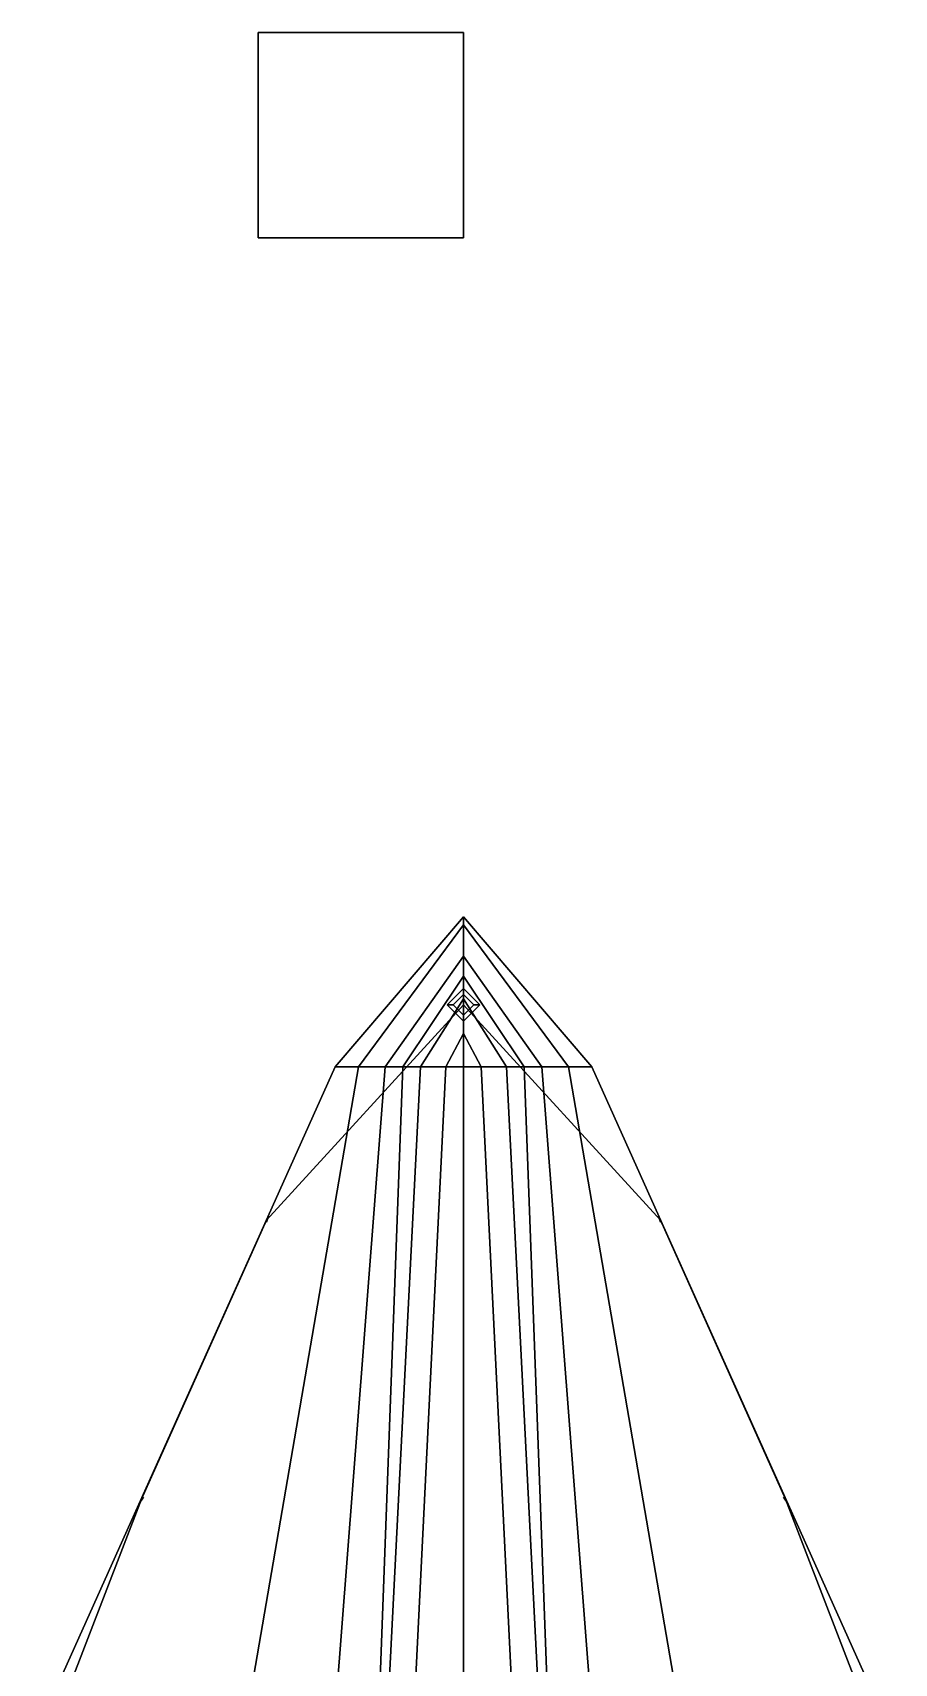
# Model space of a CAD drawing. Header units: millimetres. Extents: x -3.7 to 3.7, y -34 to 38.
# Drawn here: x -2.1 to 2.1, y 30.05 to 38 of the extents above; entities that cross this region are included whole.
import ezdxf

# ---------------------------------------------------------------- set-up
doc = ezdxf.new("R2010")
doc.units = ezdxf.units.MM
doc.layers.add('railings', color=3, linetype='Continuous')

msp = doc.modelspace()

# ---------------------------------------------------------------- linework, layer by layer
for points in [[(0, 38, -2), (-1, 38, -2), (-1, 37, -2), (0, 37, -2)], [(0, 37, -2), (-1, 37, -2), (-1, 38, -2), (0, 38, -2)], [(0, 33.69, 4.37), (0, 33.65, 4.0972), (-0.5116, 32.9585, 4.0972), (-0.6247, 32.9585, 4.37)], [(0, 33.69, 4.37), (0, 33.69, 4.37), (-0.6247, 32.9585, 4.37), (0.6247, 32.9585, 4.37)], [(0, 33.65, 4.0972), (0, 33.497, 3.3272), (-0.3823, 32.9585, 3.3272), (-0.5116, 32.9585, 4.0972)], [(0.6247, 32.9585, 4.37), (0.5116, 32.9585, 4.0972), (0, 33.65, 4.0972), (0, 33.69, 4.37)], [(0.5116, 32.9585, 4.0972), (0.3823, 32.9585, 3.3272), (0, 33.497, 3.3272), (0, 33.65, 4.0972)], [(0, 33.497, 3.3272), (0, 33.4, 2.7779), (-0.2962, 32.9585, 2.7779), (-0.3823, 32.9585, 3.3272)], [(0.3823, 32.9585, 3.3272), (0.2962, 32.9585, 2.7779), (0, 33.4, 2.7779), (0, 33.497, 3.3272)], [(0, 33.4, 2.7779), (0, 33.29, 2.1533), (-0.21, 32.9585, 2.1533), (-0.2962, 32.9585, 2.7779)], [(0.2962, 32.9585, 2.7779), (0.21, 32.9585, 2.1533), (0, 33.29, 2.1533), (0, 33.4, 2.7779)], [(0, 33.34, 4.37), (-0.08, 33.26, 4.37), (-0.05, 33.26, 8.14), (0, 33.31, 8.14)], [(0.08, 33.26, 4.37), (0, 33.34, 4.37), (0, 33.31, 8.14), (0.05, 33.26, 8.14)], [(0, 33.29, 2.1533), (0, 33.12, 1.1032), (-0.0862, 32.9585, 1.1032), (-0.21, 32.9585, 2.1533)], [(-0.08, 33.26, 4.37), (0, 33.18, 4.37), (0, 33.21, 8.14), (-0.05, 33.26, 8.14)], [(0.05, 33.26, 8.14), (0, 33.31, 8.14), (-0.05, 33.26, 8.14), (0, 33.21, 8.14)], [(0.21, 32.9585, 2.1533), (0.0862, 32.9585, 1.1032), (0, 33.12, 1.1032), (0, 33.29, 2.1533)], [(0, 33.18, 4.37), (0.08, 33.26, 4.37), (0.05, 33.26, 8.14), (0, 33.21, 8.14)], [(0, 33.12, 1.1032), (0, 32.9585, -0.0115), (0, 32.9585, -0.0115), (-0.0862, 32.9585, 1.1032)], [(0.0862, 32.9585, 1.1032), (0, 32.9585, -0.0115), (0, 32.9585, -0.0115), (0, 33.12, 1.1032)], [(-0.6247, 32.9585, 4.37), (-0.5116, 32.9585, 4.0972), (-1.0393, 29.8885, 0.9591), (-2.0032, 29.8885, 4.26)], [(0.6247, 32.9585, 4.37), (-0.6247, 32.9585, 4.37), (-2.0032, 29.8885, 4.26), (2.0032, 29.8885, 4.26)], [(-0.5116, 32.9585, 4.0972), (-0.3823, 32.9585, 3.3272), (-0.6193, 29.8885, -0.7857), (-1.0393, 29.8885, 0.9591)], [(-0.3823, 32.9585, 3.3272), (-0.2962, 32.9585, 2.7779), (-0.4093, 29.8885, -1.4534), (-0.6193, 29.8885, -0.7857)], [(-0.2962, 32.9585, 2.7779), (-0.21, 32.9585, 2.1533), (-0.3662, 29.8885, -1.6203), (-0.4093, 29.8885, -1.4534)], [(-0.21, 32.9585, 2.1533), (-0.0862, 32.9585, 1.1032), (-0.2369, 29.8885, -1.895), (-0.3662, 29.8885, -1.6203)], [(-0.0862, 32.9585, 1.1032), (0, 32.9585, -0.0115), (0, 29.8885, -2.315), (-0.2369, 29.8885, -1.895)], [(0.2369, 29.8885, -1.895), (0, 29.8885, -2.315), (0, 32.9585, -0.0115), (0.0862, 32.9585, 1.1032)], [(0.3662, 29.8885, -1.6203), (0.2369, 29.8885, -1.895), (0.0862, 32.9585, 1.1032), (0.21, 32.9585, 2.1533)], [(0.4093, 29.8885, -1.4534), (0.3662, 29.8885, -1.6203), (0.21, 32.9585, 2.1533), (0.2962, 32.9585, 2.7779)], [(0.6193, 29.8885, -0.7857), (0.4093, 29.8885, -1.4534), (0.2962, 32.9585, 2.7779), (0.3823, 32.9585, 3.3272)], [(1.0393, 29.8885, 0.9591), (0.6193, 29.8885, -0.7857), (0.3823, 32.9585, 3.3272), (0.5116, 32.9585, 4.0972)], [(2.0032, 29.8885, 4.26), (1.0393, 29.8885, 0.9591), (0.5116, 32.9585, 4.0972), (0.6247, 32.9585, 4.37)]]:
    msp.add_3dface(points)
at = {"layer": 'railings'}
for points in [[(0, 33.26, 5.36), (-0.96, 32.21, 5.29), (-0.96, 32.21, 5.32), (0, 33.26, 5.4)], [(0, 33.26, 5.4), (-0.96, 32.21, 5.32), (-0.96, 32.21, 5.29), (0, 33.26, 5.36)], [(0, 33.26, 4.91), (-0.96, 32.21, 4.83), (-0.96, 32.21, 4.8), (0, 33.26, 4.87)], [(0, 33.26, 4.87), (-0.96, 32.21, 4.8), (-0.96, 32.21, 4.83), (0, 33.26, 4.91)], [(0, 33.26, 4.87), (0.96, 32.21, 4.8), (0.96, 32.21, 4.83), (0, 33.26, 4.91)], [(0, 33.26, 4.91), (0.96, 32.21, 4.83), (0.96, 32.21, 4.8), (0, 33.26, 4.87)], [(0, 33.26, 5.4), (0.96, 32.21, 5.32), (0.96, 32.21, 5.29), (0, 33.26, 5.36)], [(0, 33.26, 5.36), (0.96, 32.21, 5.29), (0.96, 32.21, 5.32), (0, 33.26, 5.4)], [(-0.96, 32.21, 5.29), (-1.57, 30.85, 5.27), (-1.57, 30.85, 5.3), (-0.96, 32.21, 5.32)], [(-0.96, 32.21, 5.32), (-1.57, 30.85, 5.3), (-1.57, 30.85, 5.27), (-0.96, 32.21, 5.29)], [(-0.96, 32.21, 4.83), (-1.57, 30.85, 4.81), (-1.57, 30.85, 4.78), (-0.96, 32.21, 4.8)], [(-0.96, 32.21, 4.8), (-1.57, 30.85, 4.78), (-1.57, 30.85, 4.81), (-0.96, 32.21, 4.83)], [(-0.96, 32.2, 5.29), (-0.96, 32.2, 4.34), (-0.95, 32.23, 4.34), (-0.95, 32.23, 5.29)], [(-0.95, 32.23, 5.29), (-0.95, 32.23, 4.34), (-0.96, 32.2, 4.34), (-0.96, 32.2, 5.29)], [(0.96, 32.2, 5.29), (0.96, 32.2, 4.34), (0.95, 32.23, 4.34), (0.95, 32.23, 5.29)], [(0.95, 32.23, 5.29), (0.95, 32.23, 4.34), (0.96, 32.2, 4.34), (0.96, 32.2, 5.29)], [(0.96, 32.21, 4.8), (1.57, 30.85, 4.78), (1.57, 30.85, 4.81), (0.96, 32.21, 4.83)], [(0.96, 32.21, 4.83), (1.57, 30.85, 4.81), (1.57, 30.85, 4.78), (0.96, 32.21, 4.8)], [(0.96, 32.21, 5.32), (1.57, 30.85, 5.3), (1.57, 30.85, 5.27), (0.96, 32.21, 5.29)], [(0.96, 32.21, 5.29), (1.57, 30.85, 5.27), (1.57, 30.85, 5.3), (0.96, 32.21, 5.32)], [(-1.57, 30.85, 5.27), (-2.1, 29.47, 5.26), (-2.1, 29.47, 5.29), (-1.57, 30.85, 5.3)], [(-1.57, 30.85, 5.3), (-2.1, 29.47, 5.29), (-2.1, 29.47, 5.26), (-1.57, 30.85, 5.27)], [(-1.57, 30.85, 4.81), (-2.1, 29.47, 4.8), (-2.1, 29.47, 4.77), (-1.57, 30.85, 4.78)], [(-1.57, 30.85, 4.78), (-2.1, 29.47, 4.77), (-2.1, 29.47, 4.8), (-1.57, 30.85, 4.81)], [(-1.58, 30.83, 5.27), (-1.58, 30.83, 4.29), (-1.56, 30.86, 4.29), (-1.56, 30.86, 5.27)], [(-1.56, 30.86, 5.27), (-1.56, 30.86, 4.29), (-1.58, 30.83, 4.29), (-1.58, 30.83, 5.27)], [(1.56, 30.86, 5.27), (1.56, 30.86, 4.29), (1.58, 30.83, 4.29), (1.58, 30.83, 5.27)], [(1.58, 30.83, 5.27), (1.58, 30.83, 4.29), (1.56, 30.86, 4.29), (1.56, 30.86, 5.27)], [(1.57, 30.85, 4.78), (2.1, 29.47, 4.77), (2.1, 29.47, 4.8), (1.57, 30.85, 4.81)], [(1.57, 30.85, 4.81), (2.1, 29.47, 4.8), (2.1, 29.47, 4.77), (1.57, 30.85, 4.78)], [(1.57, 30.85, 5.3), (2.1, 29.47, 5.29), (2.1, 29.47, 5.26), (1.57, 30.85, 5.27)], [(1.57, 30.85, 5.27), (2.1, 29.47, 5.26), (2.1, 29.47, 5.29), (1.57, 30.85, 5.3)]]:
    msp.add_3dface(points, dxfattribs=at)

doc.saveas('drawing.dxf')
